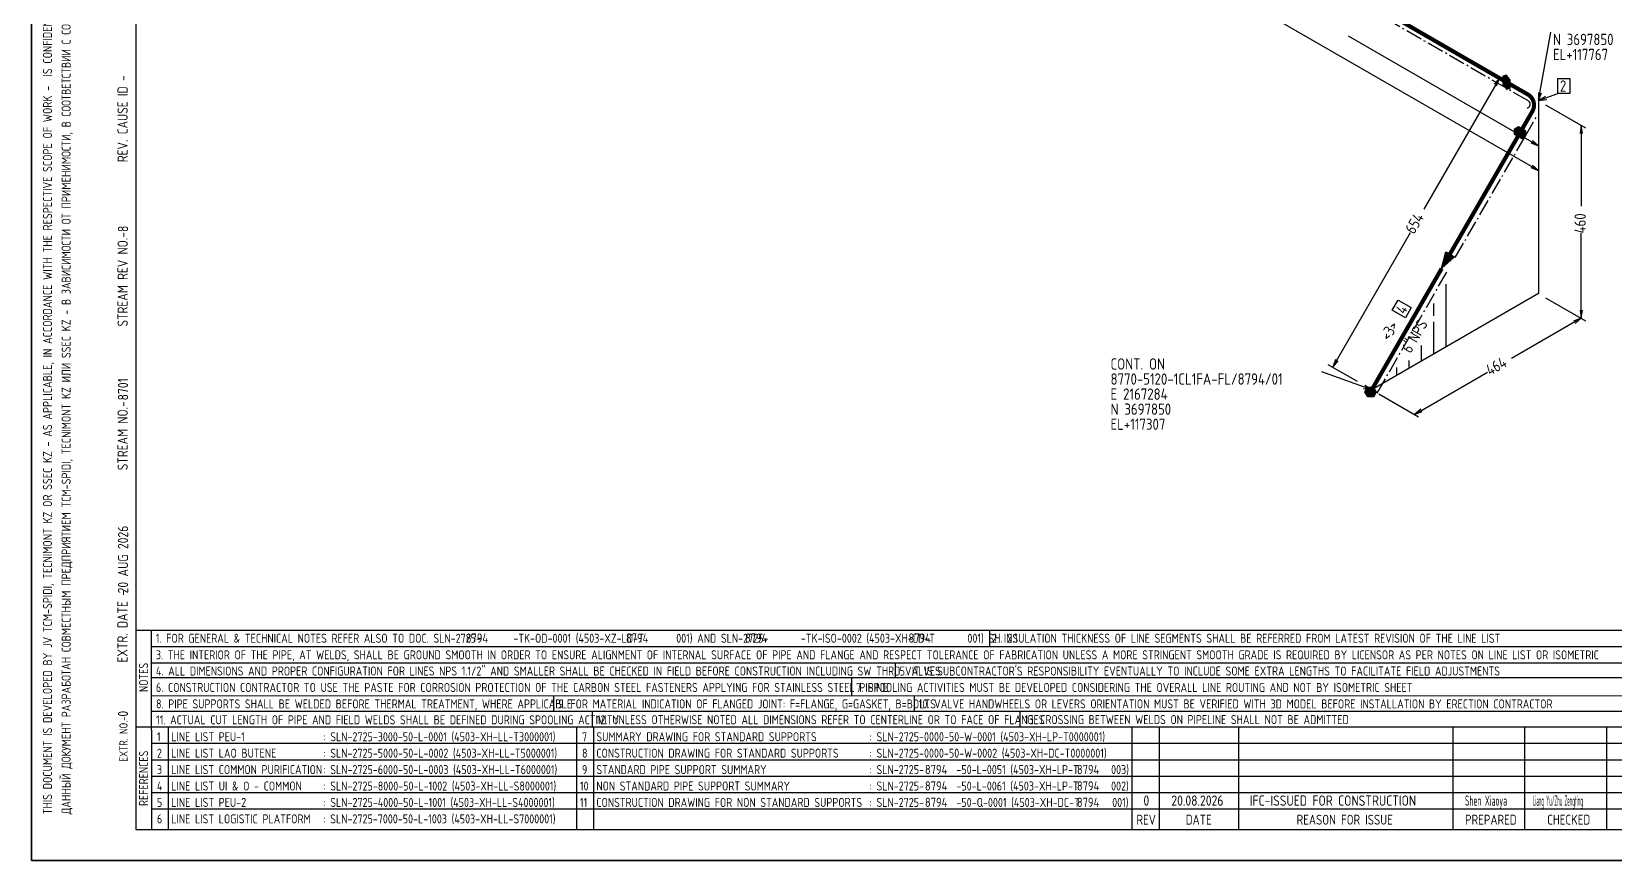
# Model space of a CAD drawing. Extents: x 0 to 594, y 0 to 420.
# Drawn here: x 0 to 385.4, y 0 to 201.8 of the extents above; entities that cross this region are included whole.
import ezdxf

# ---------------------------------------------------------------- set-up
doc = ezdxf.new("R2010")
doc.units = 0
doc.header["$MEASUREMENT"] = 0
doc.linetypes.add('BORDER_2012_SLN$0$8001.Solid', pattern=[0])
doc.linetypes.add('GT111', pattern=[6, 4, -0.8, 0.4, -0.8])
for name, color, linetype, lineweight in [('BORDER_2012_SLN$0$BG_01', 7, 'BORDER_2012_SLN$0$8001.Solid', 25), ('BORDER_2012_SLN$0$BG_02', 7, 'BORDER_2012_SLN$0$8001.Solid', 25), ('BORDER_2012_SLN$0$BG_Level_1', 7, 'BORDER_2012_SLN$0$8001.Solid', 25), ('BORDER_2012_SLN$0$Level_1', 7, 'BORDER_2012_SLN$0$8001.Solid', 25), ('BORDER_2012_SLN$0$Level_18', 7, 'BORDER_2012_SLN$0$8001.Solid', 25)]:
    doc.layers.add(name, color=color, linetype=linetype, lineweight=lineweight)
doc.layers.add('GT_1', color=7, linetype='Continuous')
doc.styles.add('BORDER_2012_SLN$0$GOST type A', font='GOST type A')
doc.styles.add('HTX1', font='')
doc.styles.get('HTX1').set_extended_font_data('GOST type A')

# ---------------------------------------------------------------- blocks, each defined once
blk = doc.blocks.new('BORDER_2012_SLN')
at = {"layer": 'BORDER_2012_SLN$0$BG_Level_1', "color": 7, "lineweight": -3}
for p, q in [((402.7, 56), (25.4, 56)), ((29.11, 56), (29.22, 7.5)), ((233.25, 56), (233.24, 52)), ((402.7, 52), (29.1, 52)), ((402.7, 47.99), (29.16, 48.01)), ((210.22, 48), (210.22, 44.42)), ((402.7, 44.41), (29.17, 44.42)), ((199.61, 44.42), (199.61, 40.02)), ((402.7, 39.96), (29.15, 40.07)), ((127.1, 40.04), (127.1, 36.23)), ((214.87, 40.02), (214.87, 36.23)), ((136.5, 36.23), (136.5, 32.43)), ((240.64, 36.23), (240.64, 32.43)), ((33.22, 32.43), (33.22, 7.59)), ((132.63, 32.43), (132.63, 7.6)), ((136.8, 32.43), (136.8, 7.59))]:
    blk.add_line(p, q, dxfattribs=at)
at = {"layer": 'BORDER_2012_SLN$0$Level_1', "color": 7, "lineweight": -3}
for p, q in [((25.4, 412.5), (25.4, 7.5)), ((402.7, 36.23), (29.15, 36.23)), ((402.7, 32.43), (25.4, 32.43)), ((267.9, 32.43), (267.91, 7.5)), ((274.59, 7.5), (274.59, 32.43)), ((293.91, 7.5), (293.91, 32.43)), ((346.11, 7.5), (346.11, 32.43)), ((363.55, 7.5), (363.55, 32.43)), ((383.52, 7.5), (383.52, 32.43)), ((402.7, 28.43), (29.17, 28.43)), ((402.7, 24.43), (29.18, 24.43)), ((402.7, 20.43), (29.19, 20.43)), ((402.7, 16.43), (29.2, 16.43)), ((402.7, 12.43), (29.2, 12.43)), ((25.4, 7.5), (588.6, 7.5))]:
    blk.add_line(p, q, dxfattribs=at)
at = {"layer": 'BORDER_2012_SLN$0$Level_18', "color": 7, "lineweight": -3, "flags": 128}
blk.add_lwpolyline([(0, 0), (0, 420), (594, 420), (594, 0)], close=True, dxfattribs=at)
at = {"color": 7, "char_height": 2.2, "attachment_point": 1, "style": 'BORDER_2012_SLN$0$GOST type A'}
for s, insert in [('{\\l\\fGOST type A|b0|i0;\\T1;1}', (30.5, 31.2)), ('{\\l\\fGOST type A|b0|i0;\\T1;: SLN-2725-3000-50-L-0001 (4503-XH-LL-T3000001)}', (71, 31.2)), ('{\\l\\fGOST type A|b0|i0;\\T1;7}', (134, 31.2)), ('{\\l\\fGOST type A|b0|i0;\\T1;SUMMARY DRAWING FOR STANDARD SUPPORTS}', (137.5, 31.2)), ('{\\l\\fGOST type A|b0|i0;\\T1;: SLN-2725-0000-50-W-0001 (4503-XH-LP-T0000001)}', (204, 31.2)), ('{\\l\\fGOST type A|b0|i0;\\T1;2}', (30.5, 27.2)), ('{\\l\\fGOST type A|b0|i0;\\T1;LINE LIST LAO BUTENE}', (34, 27.2)), ('{\\l\\fGOST type A|b0|i0;\\T1;: SLN-2725-5000-50-L-0002 (4503-XH-LL-T5000001)}', (71, 27.2)), ('{\\l\\fGOST type A|b0|i0;\\T1;8}', (134, 27.2)), ('{\\l\\fGOST type A|b0|i0;\\T1;CONSTRUCTION DRAWING FOR STANDARD SUPPORTS}', (137.5, 27.2)), ('{\\l\\fGOST type A|b0|i0;\\T1;: SLN-2725-0000-50-W-0002 (4503-XH-DC-T0000001)}', (204, 27.2)), ('{\\l\\fGOST type A|b0|i0;\\T1;3}', (30.5, 23.2)), ('{\\l\\fGOST type A|b0|i0;\\T1;LINE LIST COMMON PURIFICATION}', (34, 23.2)), ('{\\l\\fGOST type A|b0|i0;\\T1;: SLN-2725-6000-50-L-0003 (4503-XH-LL-T6000001)}', (71, 23.2)), ('{\\l\\fGOST type A|b0|i0;\\T1;9}', (134, 23.2)), ('{\\C256;STANDARD PIPE SUPPORT SUMMARY}', (137.5, 23.2)), ('{\\fGOST type A|b0|i0|c0|p34;: SLN-2725-       -50-L-0051 (4503-XH-LP-T       003)}', (204, 23.2)), ('{\\l\\fGOST type A|b0|i0;\\T1;: SLN-2725-8000-50-L-1002 (4503-XH-LL-S8000001)}', (71, 19.2)), ('{\\fGOST type A|b0|i0|c0|p34;: SLN-2725-       -50-L-0061 (4503-XH-LP-T       002)}', (204, 19.2)), ('{\\l\\fGOST type A|b0|i0;\\T1;4}', (30.5, 19.2)), ('{\\l\\fGOST type A|b0|i0;\\T1;LINE LIST UI & O - COMMON}', (34, 19.2)), ('{\\l\\fGOST type A|b0|i0;\\T1;: SLN-2725-4000-50-L-1001 (4503-XH-LL-S4000001)}', (71, 15.2)), ('{\\l\\fGOST type A|b0|i0;\\T1;10}', (133.5, 19.2)), ('{\\l\\fGOST type A|b0|i0;\\T1;NON STANDARD PIPE SUPPORT SUMMARY}', (137.5, 19.2)), ('{\\fGOST type A|b0|i0|c0|p34;: SLN-2725-       -50-Q-0001 (4503-XH-DC-T       001)}', (204, 15.2)), ('{\\l\\fGOST type A|b0|i0;\\T1;5}', (30.5, 15.2)), ('{\\l\\fGOST type A|b0|i0;\\T1;LINE LIST PEU-2}', (34, 15.2)), ('{\\l\\fGOST type A|b0|i0;\\T1;11}', (133.5, 15.2)), ('{\\C256;CONSTRUCTION DRAWING FOR NON STANDARD SUPPORTS}', (137.5, 15.2)), ('{\\l\\fGOST type A|b0|i0;\\T1;6}', (30.5, 11.2)), ('{\\l\\fGOST type A|b0|i0;\\T1;LINE LIST LOGISTIC PLATFORM}', (34, 11.2)), ('{\\l\\fGOST type A|b0|i0;\\T1;: SLN-2725-7000-50-L-1003 (4503-XH-LL-S7000001)}', (71, 11.2))]:
    blk.add_mtext(s, dxfattribs=dict(at, insert=insert))
at = {"layer": 'BORDER_2012_SLN$0$BG_01', "color": 7, "attachment_point": 1, "rotation": 90, "style": 'BORDER_2012_SLN$0$GOST type A'}
for s, insert, char_height in [('{\\fGOST type A|b0|i0|c134|p34;\\W1.01;ДАННЫЙ ДОКУМЕНТ РАЗРАБОТАН СОВМЕСТНЫМ ПРЕДПРИЯТИЕМ \\fGOST type A|b0|i0|c0|p34;TCM-SPIDI, TECNIMONT KZ \\fGOST type A|b0|i0|c134|p34;ИЛИ \\fGOST type A|b0|i0|c0|p34;SSEC KZ - \\fGOST type A|b0|i0|c134|p34;В ЗАВИСИМОСТИ ОТ ПРИМЕНИМОСТИ\\fGOST type A|b0|i0|c0|p34;, \\fGOST type A|b0|i0|c134|p34;В СООТВЕТСТВИИ С СООТВЕТСТВУЮЩЕЙ ОБЛАСТЬЮ РАБОТ\\fGOST type A|b0|i0|c0|p34;. \\fGOST type A|b0|i0|c134|p34;ЯВЛЯЕТСЯ КОНФИДЕНЦИАЛЬНЫМ И НЕ МОЖЕТ БЫТЬ ИСПОЛЬЗОВАН ДРУГИМИ ЛИЦАМИ ДЛЯ КАКИХ\\fGOST type A|b0|i0|c0|p34;-\\fGOST type A|b0|i0|c134|p34;ЛИБО ЦЕЛЕЙ\\fGOST type A|b0|i0|c0|p34;, \\fGOST type A|b0|i0|c134|p34;КРОМЕ ПРОЕКТА \\fGOST type A|b0|i0|c0|p34;SILLENO.}', (7.3, 11.21), 2.2), ('{\\l\\fGOST type A|b0|i0;\\T1;EXTR. DATE -}', (20.86, 48.18), 2.5), ('{\\l\\fGOST type A|b0|i0;\\T1;EXTR. NO.-}', (21.36, 24.02), 2)]:
    blk.add_mtext(s, dxfattribs=dict(at, insert=insert, char_height=char_height))
at = {"layer": 'BORDER_2012_SLN$0$BG_01', "color": 7, "insert": (2.76, 11.2), "char_height": 2.2, "attachment_point": 1, "rotation": 90, "line_spacing_factor": 1.090909, "style": 'BORDER_2012_SLN$0$GOST type A'}
blk.add_mtext('{\\fGOST type A|b0|i0|c0|p34;\\W1.01;THIS DOCUMENT IS DEVELOPED BY JV TCM-SPIDI, TECNIMONT KZ OR SSEC KZ - AS APPLICABLE, IN ACCORDANCE WITH THE RESPECTIVE SCOPE OF WORK -  IS CONFIDENTIAL AND CANNOT BE USED BY OTHERS FOR ANY PURPOSE OTHER THAN THE SILLENO PROJECT}', dxfattribs=at)
at = {"layer": 'BORDER_2012_SLN$0$BG_02', "color": 7, "char_height": 2.5, "attachment_point": 1, "rotation": 90, "style": 'BORDER_2012_SLN$0$GOST type A'}
for s, insert in [('{\\l\\fGOST type A|b0|i0;\\T1;REV. CAUSE ID - }', (20.9, 170)), ('{\\l\\fGOST type A|b0|i0;\\T1;STREAM REV NO.-}', (20.9, 130)), ('{\\l\\fGOST type A|b0|i0;\\T1;STREAM NO.-}', (20.9, 95))]:
    blk.add_mtext(s, dxfattribs=dict(at, insert=insert))
at = {"layer": 'BORDER_2012_SLN$0$BG_Level_1', "color": 7, "attachment_point": 1, "style": 'BORDER_2012_SLN$0$GOST type A'}
for s, insert, char_height in [('{\\fGOST type A|b0|i0|c0|p34;\\C256; 1. FOR GENERAL & TECHNICAL NOTES REFER ALSO TO DOC. SLN-2725-       -TK-OD-0001 (4503-XZ-LD-T       001) AND SLN-2725-       -TK-ISO-0002 (4503-XH-LD-T       001) SH. 2.1}', (29.11, 55.19), 2.2), ('{\\fGOST type A|b0|i0|c0|p34;\\C256;2. INSULATION THICKNESS OF LINE SEGMENTS SHALL BE REFERRED FROM LATEST REVISION OF THE LINE LIST}', (233.84, 55.19), 2.2), ('{\\fGOST type A|b0|i0|c0|p34;\\C256; 3. THE INTERIOR OF THE PIPE, AT WELDS, SHALL BE GROUND SMOOTH IN ORDER TO ENSURE ALIGNMENT OF INTERNAL SURFACE OF PIPE AND FLANGE AND RESPECT TOLERANCE OF FABRICATION UNLESS A MORE STRINGENT SMOOTH GRADE IS REQUIRED BY LICENSOR AS PER NOTES ON LINE LIST OR ISOMETRIC}', (29.12, 51.15), 2.2), ('{\\fGOST type A|b0|i0|c0|p34;\\C256; 4. ALL DIMENSIONS AND PROPER CONFIGURATION FOR LINES NPS 1.1/2" AND SMALLER SHALL BE CHECKED IN FIELD BEFORE CONSTRUCTION INCLUDING SW THRD VALVES}', (29.13, 47.2), 2.2), ("{\\C256; 5. IT IS SUBCONTRACTOR'S RESPONSIBILITY EVENTUALLY TO INCLUDE SOME EXTRA LENGTHS TO FACILITATE FIELD ADJUSTMENTS}", (210.22, 47.2), 2.2), ('{\\C256; 6. CONSTRUCTION CONTRACTOR TO USE THE PASTE FOR CORROSION PROTECTION OF THE CARBON STEEL FASTENERS APPLYING FOR STAINLESS STEEL PIPING}', (29.14, 43.2), 2.2), ('{\\C256; 7. SPOOLING ACTIVITIES MUST BE DEVELOPED CONSIDERING THE OVERALL LINE ROUTING AND NOT BY ISOMETRIC SHEET}', (199.61, 43.2), 2.2), ('{\\C256; 8. PIPE SUPPORTS SHALL BE WELDED BEFORE THERMAL TREATMENT, WHERE APPLICABLE}', (29.15, 39.2), 2.2), ('{\\C256; 9. FOR MATERIAL INDICATION OF FLANGED JOINT: F=FLANGE, G=GASKET, B=BOLTS}', (127.1, 39.2), 2.2), ('{\\C256; 10. VALVE HANDWHEELS OR LEVERS ORIENTATION MUST BE VERIFIED WITH 3D MODEL BEFORE INSTALLATION BY ERECTION CONTRACTOR}', (214.87, 39.2), 2.2), ('{\\C256; 11. ACTUAL CUT LENGTH OF PIPE AND FIELD WELDS SHALL BE DEFINED DURING SPOOLING ACTIVITY}', (29.16, 35.32), 2.2), ('{\\C256; 12. UNLESS OTHERWISE NOTED ALL DIMENSIONS REFER TO CENTERLINE OR TO FACE OF FLANGES}', (136.5, 35.35), 2.2), ('{\\C256; 13. CROSSING BETWEEN WELDS ON PIPELINE SHALL NOT BE ADMITTED}', (240.64, 35.38), 2.2), ('{\\l\\fGOST type A|b0|i0;\\T1;LINE LIST PEU-1}', (34, 31.2), 2.2), ('{\\l\\fGOST type A|b0|i0;\\T1;REV}', (269, 11.1), 2.4), ('{\\l\\fGOST type A|b0|i0;\\T1;DATE}', (281, 11.1), 2.4), ('{\\l\\fGOST type A|b0|i0;\\T1;REASON FOR ISSUE}', (308, 11.1), 2.4), ('{\\l\\fGOST type A|b0|i0;\\T1;PREPARED}', (349, 11.1), 2.4), ('{\\l\\fGOST type A|b0|i0;\\T1;CHECKED}', (369, 11.1), 2.4)]:
    blk.add_mtext(s, dxfattribs=dict(at, insert=insert, char_height=char_height))
at = {"layer": 'BORDER_2012_SLN$0$BG_Level_1', "color": 7, "char_height": 2.2, "attachment_point": 1, "rotation": 90, "style": 'BORDER_2012_SLN$0$GOST type A'}
for s, insert in [('{\\l\\fGOST type A|b0|i0;\\T1;NOTES}', (26.15, 40.99)), ('{\\l\\fGOST type A|b0|i0;\\T1;REFERENCES}', (26.15, 13.23))]:
    blk.add_mtext(s, dxfattribs=dict(at, insert=insert))

msp = doc.modelspace()

# ---------------------------------------------------------------- linework, layer by layer
at = {"layer": 'GT_1', "flags": 128}
for points in [[(0, 0), (594, 0), (594, 420), (0, 420), (0, 0)], [(366.9, 168), (234.4, 244.4)], [(366.9, 174), (320.6, 200.7)], [(366.9, 185), (369.9, 201.7)], [(357.4, 190.5), (339, 158.6)], [(356.7, 188.6), (357.4, 190.5), (356.1, 189)], [(363.4, 187), (356.3, 191.1)], [(360, 190), (359.1, 191.2), (358.2, 191), (358.2, 189), (359.1, 187.8), (360, 188), (360, 190)], [(358.2, 191), (359.25, 191)], [(358.2, 190.8), (359.4, 190.8)], [(358.2, 190.6), (359.55, 190.6)], [(358.2, 190.4), (359.7, 190.4)], [(358.2, 190.2), (359.85, 190.2)], [(358.2, 190), (360, 190)], [(358.2, 189.8), (360, 189.8)], [(358.2, 189.6), (360, 189.6)], [(358.2, 189.4), (360, 189.4)], [(358.2, 189.2), (360, 189.2)], [(358.2, 189), (360, 189)], [(371.6, 190.4), (374.5, 190.4), (374.5, 186.7), (371.6, 186.7), (371.6, 190.4)], [(358.35, 188.8), (360, 188.8)], [(358.5, 188.6), (360, 188.6)], [(358.65, 188.4), (360, 188.4)], [(358.8, 188.2), (360, 188.2)], [(358.95, 188), (360, 188)], [(366.9, 187), (366.9, 185), (367.6, 186.9)], [(366.9, 185), (371.6, 186.7)], [(368.6, 186), (366.9, 185), (368.9, 185.3)], [(366.9, 185), (366.9, 138)], [(368.6, 184), (378.3, 178.4)], [(362.8, 175.8), (363.8, 176.4), (363.8, 177.6), (362, 178.6), (361, 178), (361, 176.8), (362.8, 175.8)], [(361, 178), (363.08, 178)], [(361, 177.8), (363.44, 177.8)], [(361, 177.6), (363.8, 177.6)], [(361, 177.4), (363.8, 177.4)], [(361.333, 178.2), (362.72, 178.2)], [(361.667, 178.4), (362.36, 178.4)], [(366.9, 181), (366.9, 172.8)], [(366.9, 181), (366.9, 166.8)], [(377.6, 177), (377.3, 179), (377, 177)], [(377.3, 179), (377.3, 159.3)], [(361, 177.2), (363.8, 177.2)], [(361, 177), (363.8, 177)], [(361, 176.8), (363.8, 176.8)], [(361.36, 176.6), (363.8, 176.6)], [(361.72, 176.4), (363.8, 176.4)], [(362.08, 176.2), (363.467, 176.2)], [(362.44, 176), (363.133, 176)], [(365, 174.7), (366.9, 174), (365.4, 175.3)], [(365, 168.7), (366.9, 168), (365.4, 169.3)], [(316.8, 120.1), (335.7, 152.9)], [(377.3, 132), (377.3, 152.7)], [(345.3, 147.6), (346.4, 147), (343.3, 144.1), (344.3, 148.2), (346.3, 147), (343.5, 144.5), (344.4, 148.1), (346.1, 147.1), (343.7, 144.8), (344.5, 148), (346, 147.2), (343.9, 145.2), (344.7, 148), (345.9, 147.3), (344.1, 145.5), (344.8, 147.9), (345.7, 147.4), (344.3, 145.8), (345, 147.8), (345.6, 147.4), (344.5, 146.1), (345.1, 147.7), (345.4, 147.5), (344.7, 146.5), (345.2, 147.6), (345.3, 147.6), (343.3, 144.1)], [(344.3, 140.3), (344.3, 125)], [(366.9, 138), (326.3, 114.6)], [(331.3, 134), (332.7, 136.4), (335.9, 134.6), (334.5, 132.1), (331.3, 134)], [(341.3, 135.6), (341.3, 132.6)], [(368.6, 137), (378.3, 131.4)], [(368.6, 137), (378.3, 131.4)], [(341.3, 131.1), (341.3, 123.2)], [(377.3, 132), (360.3, 122.2)], [(375.8, 130.7), (377.3, 132), (375.4, 131.3)], [(377, 134), (377.3, 132), (377.6, 134)], [(338.3, 125.4), (338.3, 121.5)], [(322.8, 116.6), (315.7, 120.7)], [(317.5, 122), (316.8, 120.1), (318.1, 121.6)], [(332.3, 120), (332.3, 118.1)], [(335.3, 121.7), (335.3, 119.8)], [(326.3, 114.6), (314.1, 119)], [(336.7, 108.6), (354.5, 118.9)], [(324.3, 114.9), (326.3, 114.6), (324.6, 115.6)], [(327.4, 114), (326.8, 112.9), (325.3, 112.9), (324.6, 114.1), (325.2, 115.2), (326.6, 115.2), (327.4, 114)], [(324.655, 114.2), (327.267, 114.2)], [(324.658, 114), (327.4, 114)], [(324.764, 114.4), (327.133, 114.4)], [(324.775, 113.8), (327.291, 113.8)], [(324.873, 114.6), (327, 114.6)], [(324.892, 113.6), (327.182, 113.6)], [(324.982, 114.8), (326.867, 114.8)], [(325.008, 113.4), (327.073, 113.4)], [(325.091, 115), (326.733, 115)], [(325.125, 113.2), (326.964, 113.2)], [(325.242, 113), (326.855, 113)], [(328, 113.6), (337.7, 108)], [(338.2, 109.9), (336.7, 108.6), (338.6, 109.3)]]:
    msp.add_lwpolyline(points, dxfattribs=at)
at = {"layer": 'GT_1', "const_width": 1, "flags": 128}
for points in [[(269.6, 241.2), (359.1, 189.5)], [(359.1, 189.5), (364.3, 186.5)], [(365.4, 182.4), (362.4, 177.2)], [(362.4, 177.2), (345.3, 147.6)], [(343.3, 144.1), (326.3, 114.6)]]:
    msp.add_lwpolyline(points, dxfattribs=at)
at = {"layer": 'GT_1', "linetype": 'GT111', "flags": 128}
for points in [[(359.1, 188), (269.6, 239.7)], [(364.3, 185), (359.1, 188)], [(363.7, 176.4), (366.7, 181.6)], [(346.6, 146.8), (363.7, 176.4)], [(327.6, 113.8), (344.6, 143.3)]]:
    msp.add_lwpolyline(points, dxfattribs=at)
at = {"layer": 'GT_1', "const_width": 1, "flags": 128}
msp.add_lwpolyline([(364.3, 186.5, -0.414035), (365.4, 182.4)], format="xyb", dxfattribs=at)
at = {"layer": 'GT_1', "linetype": 'GT111', "flags": 128}
msp.add_lwpolyline([(364.3, 185, -0.651166), (364.101, 183.15)], format="xyb", dxfattribs=at)

# ---------------------------------------------------------------- block references
at = {"linetype": 'Continuous'}
msp.add_blockref('BORDER_2012_SLN', (0, 0), dxfattribs=at)

# ---------------------------------------------------------------- texts
at = {"layer": 'GT_1', "style": 'HTX1'}
for s, height, width, p in [('N 3697850', 2.75, 1.02, (370.4, 198.533)), ('EL+117767', 2.75, 1.02, (370.4, 194.867)), ('2', 2.75, 1.02, (372.1, 187.2)), ('CONT. ON', 2.75, 1.02, (262.686, 119.5)), ('8770-5120-1CL1FA-FL/8794/01', 2.75, 1.02, (262.686, 115.833)), ('E 2167284', 2.75, 1.02, (262.686, 112.167)), ('N 3697850', 2.75, 1.02, (262.686, 108.5)), ('EL+117307', 2.75, 1.02, (262.686, 104.833)), ('8794', 2.25, 1.02, (105.7, 53)), ('8794', 2.25, 1.02, (144.7, 53)), ('8794', 2.25, 1.02, (173.7, 53)), ('8794', 2.25, 1.02, (213.5, 53)), ('8794', 2.25, 1.02, (217.5, 21)), ('8794', 2.25, 1.02, (254.5, 21)), ('8794', 2.25, 1.02, (217.5, 17)), ('8794', 2.25, 1.02, (254.5, 17)), ('0', 2.5, 1.02, (270.7, 13.3)), ('0', 2.5, 1.02, (270.7, 13.3)), ('0', 2.5, 1.02, (270.7, 13.3)), ('0', 2.5, 1.02, (270.7, 13.3)), ('0', 2.5, 1.02, (270.7, 13.3)), ('0', 2.5, 1.02, (270.7, 13.3)), ('0', 2.5, 1.02, (270.7, 13.3)), ('0', 2.5, 1.02, (270.7, 13.3)), ('0', 2.5, 1.02, (270.7, 13.3)), ('0', 2.5, 1.02, (270.7, 13.3)), ('0', 2.5, 1.02, (270.7, 13.3)), ('0', 2.5, 1.02, (270.7, 13.3)), ('0', 2.5, 1.02, (270.7, 13.3)), ('0', 2.5, 1.02, (270.7, 13.3)), ('0', 2.5, 1.02, (270.7, 13.3)), ('0', 2.5, 1.02, (270.7, 13.3)), ('20.08.2026', 2.5, 1.02, (277.5, 13.3)), ('20.08.2026', 2.5, 1.02, (277.5, 13.3)), ('20.08.2026', 2.5, 1.02, (277.5, 13.3)), ('20.08.2026', 2.5, 1.02, (277.5, 13.3)), ('20.08.2026', 2.5, 1.02, (277.5, 13.3)), ('20.08.2026', 2.5, 1.02, (277.5, 13.3)), ('20.08.2026', 2.5, 1.02, (277.5, 13.3)), ('20.08.2026', 2.5, 1.02, (277.5, 13.3)), ('20.08.2026', 2.5, 1.02, (277.5, 13.3)), ('20.08.2026', 2.5, 1.02, (277.5, 13.3)), ('20.08.2026', 2.5, 1.02, (277.5, 13.3)), ('20.08.2026', 2.5, 1.02, (277.5, 13.3)), ('20.08.2026', 2.5, 1.02, (277.5, 13.3)), ('20.08.2026', 2.5, 1.02, (277.5, 13.3)), ('20.08.2026', 2.5, 1.02, (277.5, 13.3)), ('20.08.2026', 2.5, 1.02, (277.5, 13.3)), ('IFC-ISSUED FOR CONSTRUCTION', 2.5, 1.02, (296.6, 13.3)), ('IFC-ISSUED FOR CONSTRUCTION', 2.5, 1.02, (296.6, 13.3)), ('IFC-ISSUED FOR CONSTRUCTION', 2.5, 1.02, (296.6, 13.3)), ('IFC-ISSUED FOR CONSTRUCTION', 2.5, 1.02, (296.6, 13.3)), ('IFC-ISSUED FOR CONSTRUCTION', 2.5, 1.02, (296.6, 13.3)), ('IFC-ISSUED FOR CONSTRUCTION', 2.5, 1.02, (296.6, 13.3)), ('IFC-ISSUED FOR CONSTRUCTION', 2.5, 1.02, (296.6, 13.3)), ('IFC-ISSUED FOR CONSTRUCTION', 2.5, 1.02, (296.6, 13.3)), ('IFC-ISSUED FOR CONSTRUCTION', 2.5, 1.02, (296.6, 13.3)), ('IFC-ISSUED FOR CONSTRUCTION', 2.5, 1.02, (296.6, 13.3)), ('IFC-ISSUED FOR CONSTRUCTION', 2.5, 1.02, (296.6, 13.3)), ('IFC-ISSUED FOR CONSTRUCTION', 2.5, 1.02, (296.6, 13.3)), ('IFC-ISSUED FOR CONSTRUCTION', 2.5, 1.02, (296.6, 13.3)), ('IFC-ISSUED FOR CONSTRUCTION', 2.5, 1.02, (296.6, 13.3)), ('IFC-ISSUED FOR CONSTRUCTION', 2.5, 1.02, (296.6, 13.3)), ('IFC-ISSUED FOR CONSTRUCTION', 2.5, 1.02, (296.6, 13.3)), ('Shen Xiaoya', 2.5, 0.55, (349, 13.3)), ('Shen Xiaoya', 2.5, 0.55, (349, 13.3)), ('Shen Xiaoya', 2.5, 0.55, (349, 13.3)), ('Shen Xiaoya', 2.5, 0.55, (349, 13.3)), ('Shen Xiaoya', 2.5, 0.55, (349, 13.3)), ('Shen Xiaoya', 2.5, 0.55, (349, 13.3)), ('Shen Xiaoya', 2.5, 0.55, (349, 13.3)), ('Shen Xiaoya', 2.5, 0.55, (349, 13.3)), ('Shen Xiaoya', 2.5, 0.55, (349, 13.3)), ('Shen Xiaoya', 2.5, 0.55, (349, 13.3)), ('Shen Xiaoya', 2.5, 0.55, (349, 13.3)), ('Shen Xiaoya', 2.5, 0.55, (349, 13.3)), ('Shen Xiaoya', 2.5, 0.55, (349, 13.3)), ('Shen Xiaoya', 2.5, 0.55, (349, 13.3)), ('Shen Xiaoya', 2.5, 0.55, (349, 13.3)), ('Shen Xiaoya', 2.5, 0.55, (349, 13.3)), ('Liang Yu/Zhu Zengting', 2.5, 0.35, (365.5, 13.3)), ('Liang Yu/Zhu Zengting', 2.5, 0.35, (365.5, 13.3)), ('Liang Yu/Zhu Zengting', 2.5, 0.35, (365.5, 13.3)), ('Liang Yu/Zhu Zengting', 2.5, 0.35, (365.5, 13.3)), ('Liang Yu/Zhu Zengting', 2.5, 0.35, (365.5, 13.3)), ('Liang Yu/Zhu Zengting', 2.5, 0.35, (365.5, 13.3)), ('Liang Yu/Zhu Zengting', 2.5, 0.35, (365.5, 13.3)), ('Liang Yu/Zhu Zengting', 2.5, 0.35, (365.5, 13.3)), ('Liang Yu/Zhu Zengting', 2.5, 0.35, (365.5, 13.3)), ('Liang Yu/Zhu Zengting', 2.5, 0.35, (365.5, 13.3)), ('Liang Yu/Zhu Zengting', 2.5, 0.35, (365.5, 13.3)), ('Liang Yu/Zhu Zengting', 2.5, 0.35, (365.5, 13.3)), ('Liang Yu/Zhu Zengting', 2.5, 0.35, (365.5, 13.3)), ('Liang Yu/Zhu Zengting', 2.5, 0.35, (365.5, 13.3)), ('Liang Yu/Zhu Zengting', 2.5, 0.35, (365.5, 13.3)), ('Liang Yu/Zhu Zengting', 2.5, 0.35, (365.5, 13.3)), ('8794', 2.25, 1.02, (217.5, 13)), ('8794', 2.25, 1.02, (254.5, 13))]:
    msp.add_text(s, height=height, dxfattribs=dict(at, width=width)).set_placement(p)
at = {"layer": 'GT_1', "style": 'HTX1', "width": 1.02}
for s, height, rotation, p in [('8', 2.5, 90, (23.5, 153)), ('654', 2.75, 60, (336.612, 152.3)), ('460', 2.75, 90, (378.392, 152.671)), ('4', 2.75, 60, (334.321, 132.77)), ('6"NPS', 2.75, 60, (335.783, 123.289)), ('<3>', 2.75, 60, (330.581, 126.292)), ('464', 2.75, 30, (355.093, 117.933)), ('8701', 2.5, 90, (23.5, 112)), ('20 AUG 2026', 2.5, 90, (23.5, 65)), ('0', 2.5, 90, (23.5, 35))]:
    msp.add_text(s, height=height, rotation=rotation, dxfattribs=at).set_placement(p)

doc.saveas('drawing.dxf')
